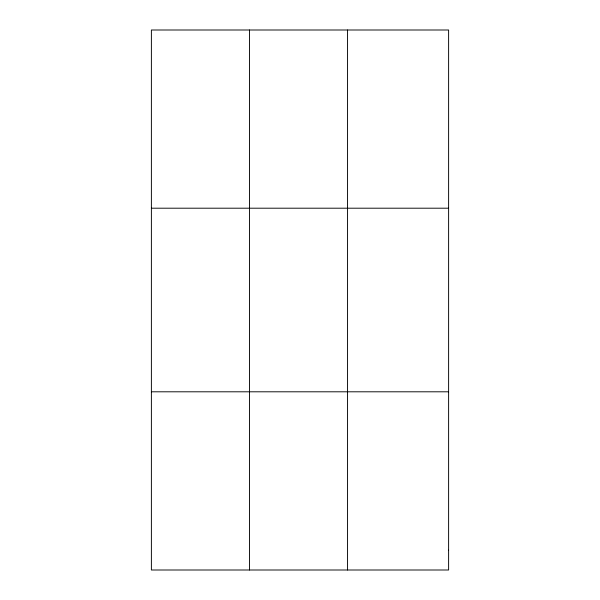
<?xml version="1.0" encoding="UTF-8"?>
<svg xmlns="http://www.w3.org/2000/svg" width="600" height="600" viewBox="0 0 600 600"><rect width="100%" height="100%" fill="white"/><g stroke="black" fill="none" stroke-linecap="round" stroke-linejoin="round"><path stroke-width="0.9" d="M249.472 570L249.472 30M347.558 570L347.558 30M151.387 208.2L448.612 208.2M151.387 391.8L448.612 391.8M448.612 550.2L448.612 570L151.387 570L151.387 30L448.612 30L448.612 550.2"/></g></svg>
